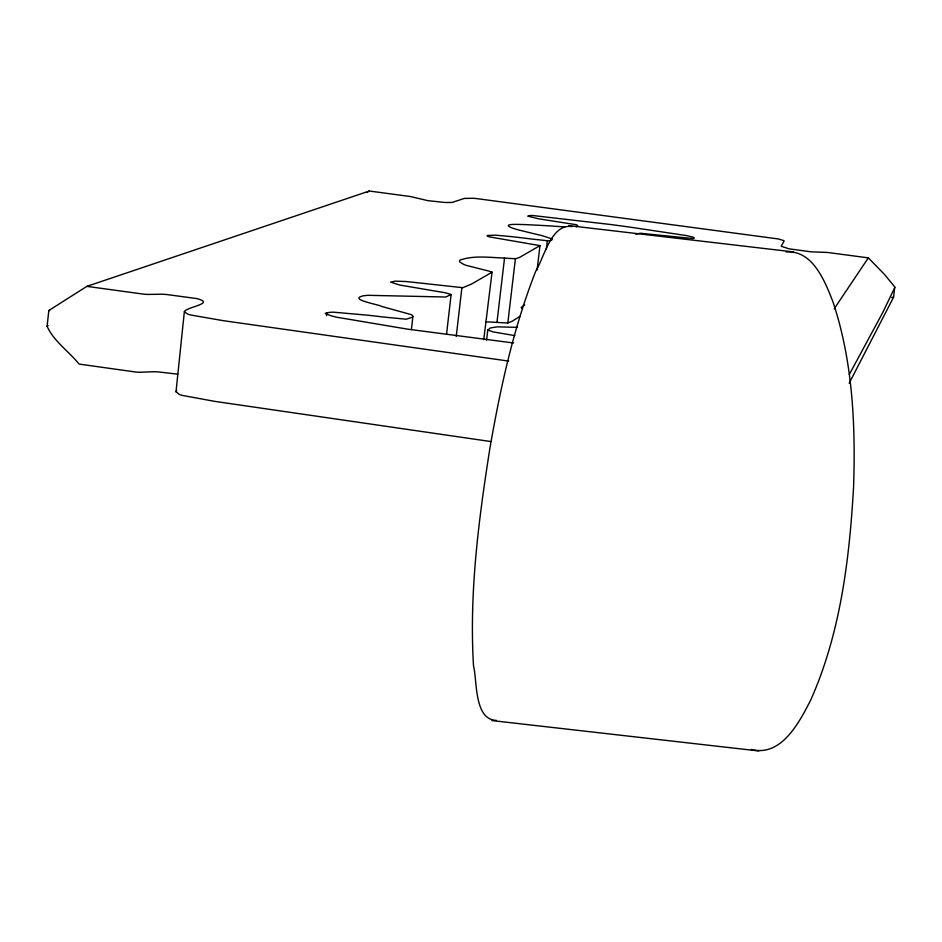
<?xml version="1.0" encoding="UTF-8"?>
<svg xmlns="http://www.w3.org/2000/svg" width="942" height="942" viewBox="0 0 942 942"><rect width="100%" height="100%" fill="white"/><g stroke="black" fill="none" stroke-linecap="round" stroke-linejoin="round"><path stroke-width="1.41" d="M177.779 374.151L158.409 371.937A21.277 3.379 5.8 0 0 153.252 371.737L141.017 372.22A11.198 1.766 5.7 0 1 135.907 372.055L79.093 364.083C68.848 351.378 53.859 341.416 47.1 326.297L48.831 310.507L86.864 286.368L369.311 191.026L410.359 196.525L427.951 200.67L444.318 202.412A10.751 1.048 6.6 0 0 445.966 202.495L450.888 202.483A19.652 1.919 6.6 0 0 452.372 202.365L464.253 198.432L472.59 198.279A15.708 1.507 6.7 0 1 475.769 198.479L777.527 238.844A14.966 1.448 7.2 0 1 779.858 239.362L783.485 240.516A16.544 1.601 7.2 0 1 784.156 240.893L781.224 246.286L789.149 248.841L811.074 251.832L827.523 252.456L868.336 257.873L883.302 273.192M490.664 441.527L214.788 401.374L182.159 395.393A22.337 3.65 5.8 0 1 179.239 394.345L176.013 391.766L184.349 311.767C185.986 307.127 213.693 303.913 199.257 299.285A18.122 2.449 6 0 0 195.96 298.461L166.404 294.481A21.336 2.885 5.9 0 0 161.247 294.222L149.001 294.422A11.233 1.507 5.9 0 1 143.891 294.187L86.864 286.368M883.973 273.887A18.016 1.955 45.5 0 1 884.573 274.511L894.77 286.969L893.569 297.236L849.166 383.229M326.533 315.711L326.85 312.791L330.583 312.273A17.686 2.39 6.3 0 1 333.798 312.202L368.875 315.311A427.703 65.54 6.3 0 1 383.747 317.054L406.12 319.208L411.984 317.43L412.973 316.288L412.184 315.205A21.772 2.908 6.5 0 0 410.323 314.357L393.992 309.859A564.953 66.658 7.4 0 1 381.439 306.35C380.168 304.808 348.069 299.603 362.776 295.929A43.956 5.699 6.5 0 1 368.157 295.317L445.86 297.013L451.088 294.457L445.024 292.726L399.632 285.026L390.612 282.117L395.275 281.14L406.19 281.528L462.852 287.687L471.4 284.131L492.042 272.191L488.486 271.002A77.927 9.267 6.6 0 0 482.94 269.612L466.278 265.361A39.376 4.545 6.7 0 1 463.947 264.514L460.214 262.3A72.463 8.348 6.8 0 1 460.179 260.039C474.273 255.129 489.887 257.625 504.535 258.037A50.032 5.558 6.7 0 0 512.578 258.591L516.134 258.65L519.584 257.401L539.99 245.626L489.934 236.972A15.508 1.648 6.7 0 1 487.909 236.301L487.414 236.042A14.424 1.531 6.7 0 1 487.332 235.465L495.751 235.17L512.731 236.748A223.949 25.399 6.7 0 1 526.554 238.397A226.633 22.408 6.8 0 0 533.725 239.268L548.868 240.869L551.6 240.08M411.418 329.488L412.89 316.559M446.555 334.163L451.112 294.681M456.234 336.447L461.886 287.71M483.752 339.65L492.065 272.108M486.602 340.144L487.791 329.994L490.452 327.934L497.235 326.862L517.429 327.357M485.566 321.823L496.964 322.376L504.535 258.037M496.964 322.376L497.847 322.447A50.55 6.594 6.7 0 0 505.006 322.859L507.82 322.953L515.404 258.72M537.093 269.942L539.99 245.626M546.289 249.418L547.326 240.775M894.9 287.31L882.736 312.544L849.354 374.41M484.2 339.191L483.34 338.708M834.141 308.87L868.336 257.873M176.731 390.589L176.013 391.766M47.1 326.297L48.148 325.602M520.22 316.182L512.036 321.328L507.82 322.953M366.85 192.521L369.311 191.026M635.603 234.111L640.395 233.251L692.935 238.561A6.759 0.671 7 0 0 693.724 238.503L694.301 237.831L692.959 237.101L685.752 235.476L629.586 227.069A621.543 73.971 6.8 0 0 610.769 224.526L533.066 215.553A13.506 1.342 6.8 0 0 529.592 215.577L527.755 216.154L538.895 218.862L575.456 224.573A6.064 0.612 6.8 0 1 577.01 224.985L577.764 225.903A69.967 7.006 6.7 0 1 576.775 226.61L576.174 226.822M524.6 304.961L521.173 307.481L522.292 308.493M891.638 297.554L893.605 296.965M48.631 310.707L49.643 310.424M326.85 312.791L325.461 313.297A8.713 1.177 6.3 0 0 325.508 313.721L331.761 315.97A51.374 6.924 6.4 0 0 336.73 317.218L407.25 329.099L513.625 342.994M496.434 720.406C473.826 719.712 477.382 680.736 473.508 665.912C469.116 593.083 478.571 520.208 489.887 448.38C500.367 388.163 513.39 327.946 535.857 270.931C544.229 257.578 551.07 223.56 571.959 226.563M751.386 749.432C781.307 757.344 799.523 721.913 810.65 700.177C840.464 633.33 849.46 559.301 853.57 486.861C855.654 424.76 852.734 361.245 832.975 301.876C825.074 281.764 813.052 250.254 786.664 251.938A319.833 90.232 -86 0 0 786.205 251.997M564.764 226.892L547.585 225.774A358.431 39.835 7.2 0 0 537.128 225.185L527.979 224.738A69.59 7.206 6.8 0 0 519.454 224.455C498.318 223.701 511.965 228.529 521.479 230.637A291.914 28.625 7.2 0 0 533.254 233.534L534.832 233.91A291.302 32.169 6.4 0 1 542.415 235.747L552.071 238.927A110.296 11.61 6.6 0 1 551.847 239.774M492.042 720.583L758.816 750.962M568.732 225.597L793.435 251.914M508.715 361.092L223.336 320.68L190.567 314.981A22.408 3.12 6 0 1 187.623 314.027L184.349 311.767M514.815 335.611L493.043 331.902L487.791 329.994"/></g></svg>
